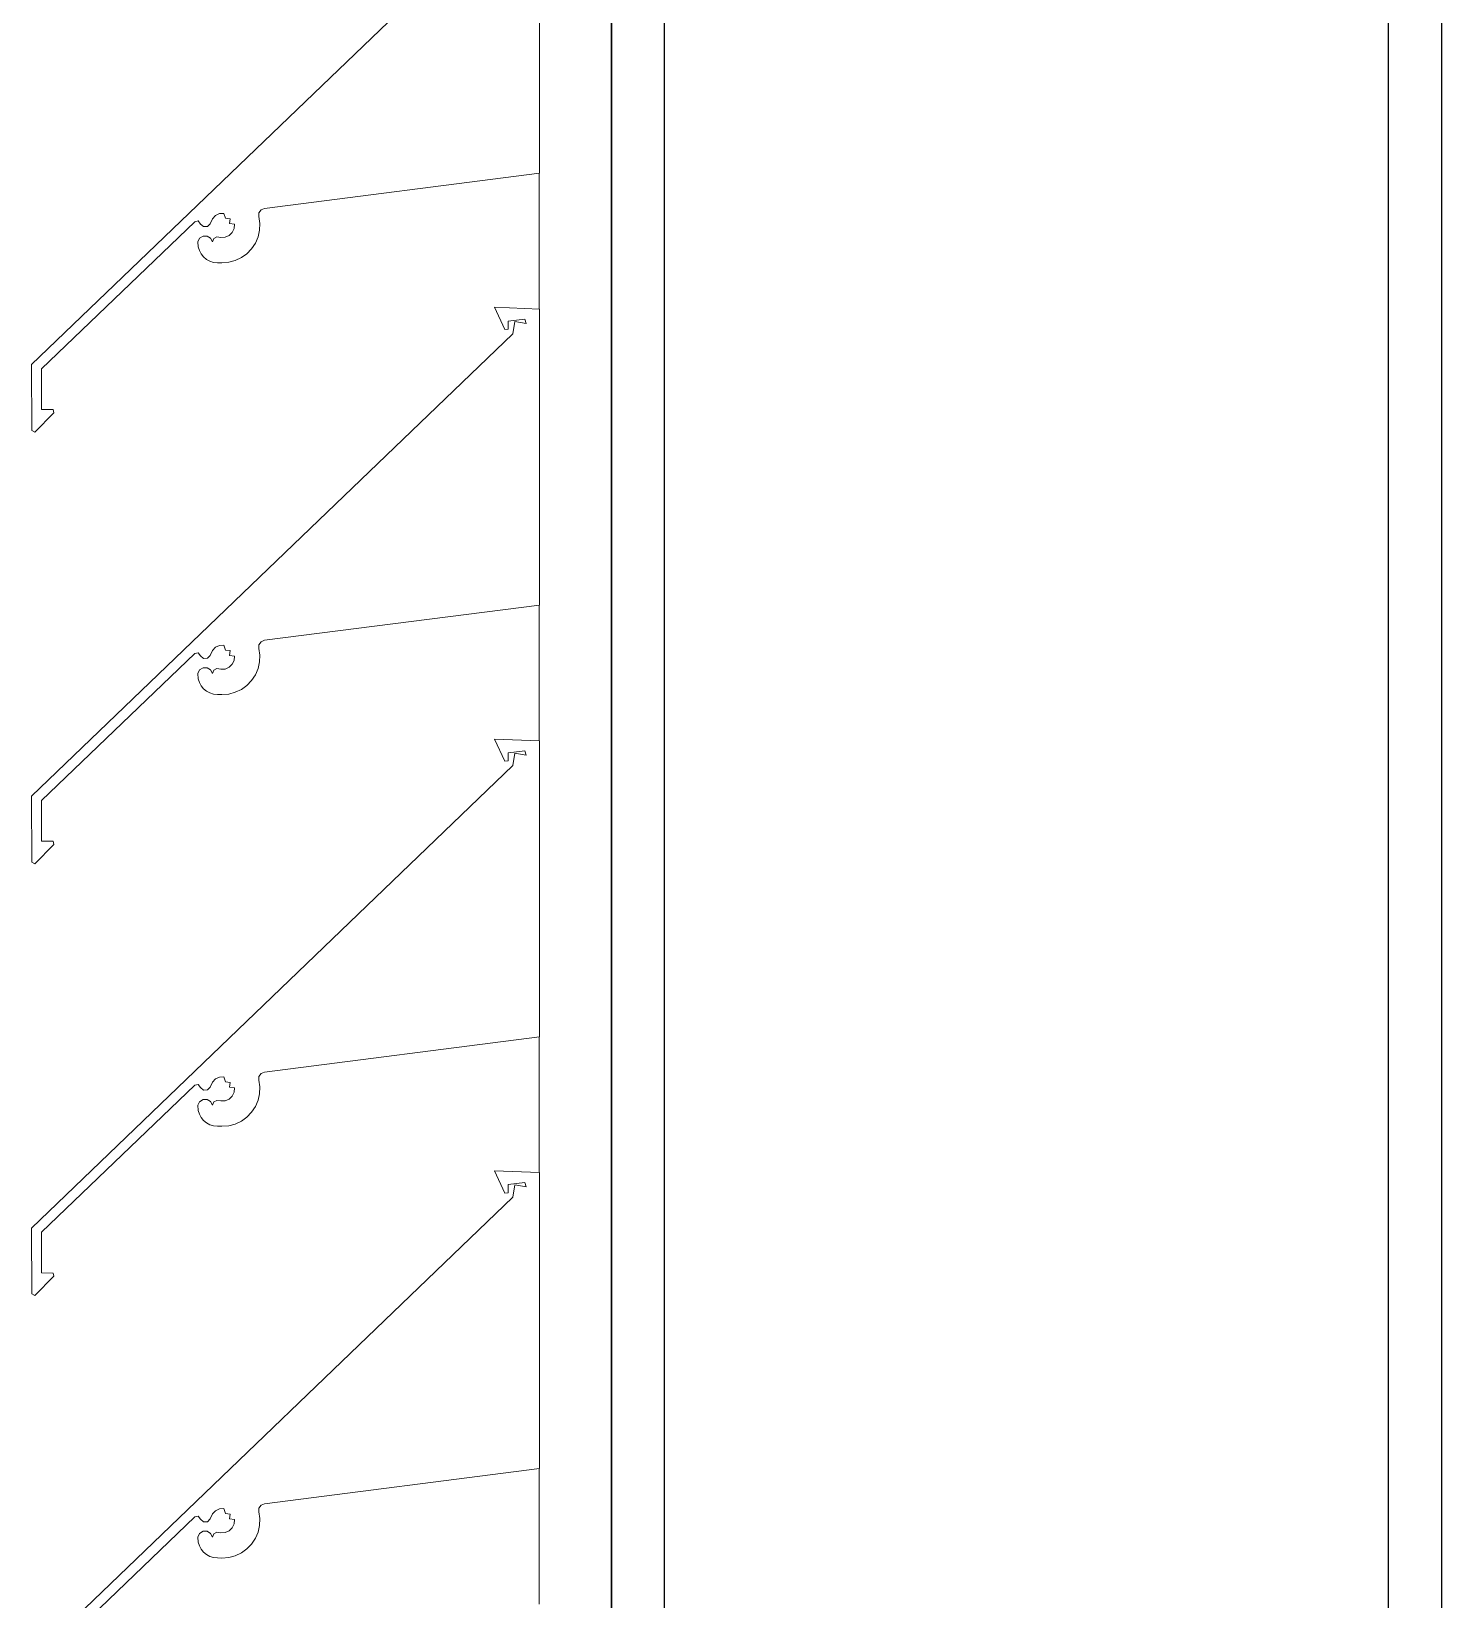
# Model space of a CAD drawing. Header units: millimetres. Extents: x -220592 to 404889, y -217665 to 38245.
# Drawn here: x 27678.1 to 27890.5, y -27958.5 to -27722.4 of the extents above; entities that cross this region are included whole.
import ezdxf

# ---------------------------------------------------------------- set-up
doc = ezdxf.new("R2010")
doc.units = ezdxf.units.MM
doc.set_wipeout_variables(frame=1)
doc.linetypes.add('XKITLINE00', pattern=[0])
for name, color, linetype in [('000 - 0_HIDE_OBJ_FRAMING_DEF_SUB_1', 7, 'Continuous'), ('000 - STRUCTURE_STEEL_FRAMING_SUB_COLOR_1', 7, 'Continuous'), ('000 - STRUCTURE_STEEL_FRAMING_SUB_COLOR_2', 7, 'Continuous'), ('000 - STRUCTURE_STEEL_FRAMING_WIPEOUT_', 7, 'Continuous')]:
    doc.layers.add(name, color=color, linetype=linetype)
doc.layers.add('Part', color=7, linetype='Continuous', lineweight=0)

# ---------------------------------------------------------------- blocks, each defined once
blk = doc.blocks.new('*A14729')
at = {"layer": 'Part', "color": 7, "linetype": 'XKITLINE00', "lineweight": 0}
for p, q in [((-171.648652, 229.556249), (-171.648652, 242.756135)), ((-172.298652, 237.206131), (-172.298652, 237.410427)), ((-172.298652, 236.556131), (-172.298652, 236.760427)), ((-172.298652, 235.906131), (-172.298652, 236.110427)), ((-172.298652, 235.256131), (-172.298652, 235.460427))]:
    blk.add_line(p, q, dxfattribs=at)
blk = doc.blocks.new('*A14783')
at = {"layer": 'Part', "color": 7, "linetype": 'XKITLINE00', "lineweight": 0}
for p, q in [((-172.298462, 237.856123), (-172.366148, 237.858745)), ((-172.366148, 237.858745), (-172.350613, 237.825258)), ((-172.298455, 237.410453), (-172.298462, 237.856123)), ((-172.34549, 237.82567), (-172.345361, 237.837861)), ((-172.345361, 237.837861), (-172.320378, 237.841001)), ((-172.335358, 237.837332), (-172.338255, 237.818789)), ((-172.335358, 237.837332), (-172.318342, 237.834428)), ((-172.320378, 237.841001), (-172.318342, 237.834428)), ((-172.338255, 237.818789), (-173.063377, 237.122543)), ((-172.350613, 237.825258), (-172.34549, 237.82567)), ((-172.712461, 237.357423), (-172.298455, 237.410453)), ((-173.048341, 237.116176), (-172.817326, 237.337579)), ((-172.817326, 237.337579), (-172.812166, 237.338671)), ((-172.812166, 237.338671), (-172.808512, 237.334044)), ((-172.808512, 237.334044), (-172.804048, 237.33019)), ((-172.798154, 237.330396), (-172.793971, 237.334553)), ((-172.793971, 237.334553), (-172.790857, 237.342126)), ((-172.790857, 237.342126), (-172.78619, 237.346913)), ((-172.78619, 237.346913), (-172.780114, 237.349703)), ((-172.780114, 237.349703), (-172.773442, 237.350125)), ((-172.773442, 237.350125), (-172.77112, 237.342735)), ((-172.77112, 237.342735), (-172.763955, 237.341791)), ((-172.763955, 237.341791), (-172.765124, 237.334731)), ((-172.765124, 237.334731), (-172.757418, 237.333625)), ((-172.720912, 237.345159), (-172.720672, 237.350681)), ((-172.719426, 237.335025), (-172.720912, 237.345159)), ((-172.720672, 237.350681), (-172.717536, 237.355233)), ((-172.719801, 237.324789), (-172.719426, 237.335025)), ((-172.717536, 237.355233), (-172.712461, 237.357423)), ((-172.810019, 237.312761), (-172.812659, 237.307287)), ((-172.804875, 237.315998), (-172.810019, 237.312761)), ((-172.798797, 237.31601), (-172.804875, 237.315998)), ((-172.804048, 237.33019), (-172.798154, 237.330396)), ((-172.793641, 237.312792), (-172.798797, 237.31601)), ((-172.790699, 237.30732), (-172.793641, 237.312792)), ((-172.788669, 237.312301), (-172.790699, 237.30732)), ((-172.783858, 237.314708), (-172.788669, 237.312301)), ((-172.77794, 237.313803), (-172.783858, 237.314708)), ((-172.77144, 237.314147), (-172.77794, 237.313803)), ((-172.765472, 237.316745), (-172.77144, 237.314147)), ((-172.76079, 237.321267), (-172.765472, 237.316745)), ((-172.757988, 237.327141), (-172.76079, 237.321267)), ((-172.757418, 237.333625), (-172.757988, 237.327141)), ((-172.726022, 237.30536), (-172.722024, 237.31479)), ((-172.722024, 237.31479), (-172.719801, 237.324789)), ((-172.812659, 237.307287), (-172.812163, 237.299517)), ((-172.812163, 237.299517), (-172.810428, 237.294021)), ((-172.810428, 237.294021), (-172.807674, 237.288958)), ((-172.807674, 237.288958), (-172.804002, 237.284515)), ((-172.747074, 237.283445), (-172.738758, 237.289423)), ((-172.738758, 237.289423), (-172.731662, 237.29681)), ((-172.731662, 237.29681), (-172.726022, 237.30536)), ((-172.804002, 237.284515), (-172.799549, 237.280857)), ((-172.799549, 237.280857), (-172.794479, 237.278117)), ((-172.794479, 237.278117), (-172.788978, 237.276398)), ((-172.788978, 237.276398), (-172.78325, 237.275762)), ((-172.78325, 237.275762), (-172.776451, 237.275664)), ((-172.776451, 237.275664), (-172.766238, 237.276449)), ((-172.766238, 237.276449), (-172.756337, 237.279072)), ((-172.756337, 237.279072), (-172.747074, 237.283445)), ((-173.063377, 237.122543), (-173.062824, 237.023392)), ((-173.047999, 237.05483), (-173.048341, 237.116176)), ((-173.030579, 237.054733), (-173.047999, 237.05483)), ((-173.029494, 237.049812), (-173.030579, 237.054733)), ((-173.058143, 237.020923), (-173.029494, 237.049812)), ((-173.062824, 237.023392), (-173.058143, 237.020923))]:
    blk.add_line(p, q, dxfattribs=at)
blk = doc.blocks.new('*A14784')
at = {"layer": 'Part', "color": 7, "linetype": 'XKITLINE00', "lineweight": 0}
for p, q in [((-172.298462, 237.206123), (-172.366148, 237.208745)), ((-172.366148, 237.208745), (-172.350613, 237.175258)), ((-172.298455, 236.760453), (-172.298462, 237.206123)), ((-172.338255, 237.168789), (-173.063377, 236.472543)), ((-172.350613, 237.175258), (-172.34549, 237.17567)), ((-172.34549, 237.17567), (-172.345361, 237.187861)), ((-172.345361, 237.187861), (-172.320378, 237.191001)), ((-172.335358, 237.187332), (-172.338255, 237.168789)), ((-172.335358, 237.187332), (-172.318342, 237.184428)), ((-172.320378, 237.191001), (-172.318342, 237.184428)), ((-172.712461, 236.707423), (-172.298455, 236.760453)), ((-172.790857, 236.692126), (-172.78619, 236.696913)), ((-172.78619, 236.696913), (-172.780114, 236.699703)), ((-172.780114, 236.699703), (-172.773442, 236.700125)), ((-172.773442, 236.700125), (-172.77112, 236.692735)), ((-172.720912, 236.695159), (-172.720672, 236.700681)), ((-172.720672, 236.700681), (-172.717536, 236.705233)), ((-172.717536, 236.705233), (-172.712461, 236.707423)), ((-173.048341, 236.466176), (-172.817326, 236.687579)), ((-172.817326, 236.687579), (-172.812166, 236.688671)), ((-172.812166, 236.688671), (-172.808512, 236.684044)), ((-172.808512, 236.684044), (-172.804048, 236.68019)), ((-172.804048, 236.68019), (-172.798154, 236.680396)), ((-172.798154, 236.680396), (-172.793971, 236.684553)), ((-172.793971, 236.684553), (-172.790857, 236.692126)), ((-172.77112, 236.692735), (-172.763955, 236.691791)), ((-172.763955, 236.691791), (-172.765124, 236.684731)), ((-172.765124, 236.684731), (-172.757418, 236.683625)), ((-172.757988, 236.677141), (-172.76079, 236.671267)), ((-172.757418, 236.683625), (-172.757988, 236.677141)), ((-172.722024, 236.66479), (-172.719801, 236.674789)), ((-172.719426, 236.685025), (-172.720912, 236.695159)), ((-172.719801, 236.674789), (-172.719426, 236.685025)), ((-172.810019, 236.662761), (-172.812659, 236.657287)), ((-172.812659, 236.657287), (-172.812163, 236.649517)), ((-172.812163, 236.649517), (-172.810428, 236.644021)), ((-172.804875, 236.665998), (-172.810019, 236.662761)), ((-172.798797, 236.66601), (-172.804875, 236.665998)), ((-172.793641, 236.662792), (-172.798797, 236.66601)), ((-172.790699, 236.65732), (-172.793641, 236.662792)), ((-172.788669, 236.662301), (-172.790699, 236.65732)), ((-172.783858, 236.664708), (-172.788669, 236.662301)), ((-172.77794, 236.663803), (-172.783858, 236.664708)), ((-172.77144, 236.664147), (-172.77794, 236.663803)), ((-172.765472, 236.666745), (-172.77144, 236.664147)), ((-172.76079, 236.671267), (-172.765472, 236.666745)), ((-172.731662, 236.64681), (-172.726022, 236.65536)), ((-172.726022, 236.65536), (-172.722024, 236.66479)), ((-172.810428, 236.644021), (-172.807674, 236.638958)), ((-172.807674, 236.638958), (-172.804002, 236.634515)), ((-172.804002, 236.634515), (-172.799549, 236.630857)), ((-172.799549, 236.630857), (-172.794479, 236.628117)), ((-172.794479, 236.628117), (-172.788978, 236.626398)), ((-172.788978, 236.626398), (-172.78325, 236.625762)), ((-172.78325, 236.625762), (-172.776451, 236.625664)), ((-172.776451, 236.625664), (-172.766238, 236.626449)), ((-172.766238, 236.626449), (-172.756337, 236.629072)), ((-172.756337, 236.629072), (-172.747074, 236.633445)), ((-172.747074, 236.633445), (-172.738758, 236.639423)), ((-172.738758, 236.639423), (-172.731662, 236.64681)), ((-173.063377, 236.472543), (-173.062824, 236.373392)), ((-173.047999, 236.40483), (-173.048341, 236.466176)), ((-173.058143, 236.370923), (-173.029494, 236.399812)), ((-173.030579, 236.404733), (-173.047999, 236.40483)), ((-173.029494, 236.399812), (-173.030579, 236.404733)), ((-173.062824, 236.373392), (-173.058143, 236.370923))]:
    blk.add_line(p, q, dxfattribs=at)
blk = doc.blocks.new('*A14785')
at = {"layer": 'Part', "color": 7, "linetype": 'XKITLINE00', "lineweight": 0}
for p, q in [((-172.298462, 236.556123), (-172.366148, 236.558745)), ((-172.366148, 236.558745), (-172.350613, 236.525258)), ((-172.298455, 236.110453), (-172.298462, 236.556123)), ((-172.34549, 236.52567), (-172.345361, 236.537861)), ((-172.345361, 236.537861), (-172.320378, 236.541001)), ((-172.335358, 236.537332), (-172.338255, 236.518789)), ((-172.335358, 236.537332), (-172.318342, 236.534428)), ((-172.320378, 236.541001), (-172.318342, 236.534428)), ((-172.338255, 236.518789), (-173.063377, 235.822543)), ((-172.350613, 236.525258), (-172.34549, 236.52567)), ((-172.712461, 236.057423), (-172.298455, 236.110453)), ((-173.048341, 235.816176), (-172.817326, 236.037579)), ((-172.817326, 236.037579), (-172.812166, 236.038671)), ((-172.812166, 236.038671), (-172.808512, 236.034044)), ((-172.793971, 236.034553), (-172.790857, 236.042126)), ((-172.790857, 236.042126), (-172.78619, 236.046913)), ((-172.78619, 236.046913), (-172.780114, 236.049703)), ((-172.780114, 236.049703), (-172.773442, 236.050125)), ((-172.773442, 236.050125), (-172.77112, 236.042735)), ((-172.77112, 236.042735), (-172.763955, 236.041791)), ((-172.763955, 236.041791), (-172.765124, 236.034731)), ((-172.720912, 236.045159), (-172.720672, 236.050681)), ((-172.719426, 236.035025), (-172.720912, 236.045159)), ((-172.720672, 236.050681), (-172.717536, 236.055233)), ((-172.717536, 236.055233), (-172.712461, 236.057423)), ((-172.810019, 236.012761), (-172.812659, 236.007287)), ((-172.804875, 236.015998), (-172.810019, 236.012761)), ((-172.808512, 236.034044), (-172.804048, 236.03019)), ((-172.798797, 236.01601), (-172.804875, 236.015998)), ((-172.804048, 236.03019), (-172.798154, 236.030396)), ((-172.793641, 236.012792), (-172.798797, 236.01601)), ((-172.798154, 236.030396), (-172.793971, 236.034553)), ((-172.790699, 236.00732), (-172.793641, 236.012792)), ((-172.788669, 236.012301), (-172.790699, 236.00732)), ((-172.783858, 236.014708), (-172.788669, 236.012301)), ((-172.77794, 236.013803), (-172.783858, 236.014708)), ((-172.77144, 236.014147), (-172.77794, 236.013803)), ((-172.765472, 236.016745), (-172.77144, 236.014147)), ((-172.76079, 236.021267), (-172.765472, 236.016745)), ((-172.765124, 236.034731), (-172.757418, 236.033625)), ((-172.757988, 236.027141), (-172.76079, 236.021267)), ((-172.757418, 236.033625), (-172.757988, 236.027141)), ((-172.726022, 236.00536), (-172.722024, 236.01479)), ((-172.722024, 236.01479), (-172.719801, 236.024789)), ((-172.719801, 236.024789), (-172.719426, 236.035025)), ((-172.812659, 236.007287), (-172.812163, 235.999517)), ((-172.812163, 235.999517), (-172.810428, 235.994021)), ((-172.810428, 235.994021), (-172.807674, 235.988958)), ((-172.807674, 235.988958), (-172.804002, 235.984515)), ((-172.747074, 235.983445), (-172.738758, 235.989423)), ((-172.738758, 235.989423), (-172.731662, 235.99681)), ((-172.731662, 235.99681), (-172.726022, 236.00536)), ((-172.804002, 235.984515), (-172.799549, 235.980857)), ((-172.799549, 235.980857), (-172.794479, 235.978117)), ((-172.794479, 235.978117), (-172.788978, 235.976398)), ((-172.788978, 235.976398), (-172.78325, 235.975762)), ((-172.78325, 235.975762), (-172.776451, 235.975664)), ((-172.776451, 235.975664), (-172.766238, 235.976449)), ((-172.766238, 235.976449), (-172.756337, 235.979072)), ((-172.756337, 235.979072), (-172.747074, 235.983445)), ((-173.063377, 235.822543), (-173.062824, 235.723392)), ((-173.047999, 235.75483), (-173.048341, 235.816176)), ((-173.030579, 235.754733), (-173.047999, 235.75483)), ((-173.029494, 235.749812), (-173.030579, 235.754733)), ((-173.058143, 235.720923), (-173.029494, 235.749812)), ((-173.062824, 235.723392), (-173.058143, 235.720923))]:
    blk.add_line(p, q, dxfattribs=at)
blk = doc.blocks.new('*A14786')
at = {"layer": 'Part', "color": 7, "linetype": 'XKITLINE00', "lineweight": 0}
for p, q in [((-172.298462, 235.906123), (-172.366148, 235.908745)), ((-172.366148, 235.908745), (-172.350613, 235.875258)), ((-172.298455, 235.460453), (-172.298462, 235.906123)), ((-172.350613, 235.875258), (-172.34549, 235.87567)), ((-172.34549, 235.87567), (-172.345361, 235.887861)), ((-172.345361, 235.887861), (-172.320378, 235.891001)), ((-172.335358, 235.887332), (-172.338255, 235.868789)), ((-172.335358, 235.887332), (-172.318342, 235.884428)), ((-172.320378, 235.891001), (-172.318342, 235.884428)), ((-172.338255, 235.868789), (-173.063377, 235.172543)), ((-172.712461, 235.407423), (-172.298455, 235.460453)), ((-172.78619, 235.396913), (-172.780114, 235.399703)), ((-172.780114, 235.399703), (-172.773442, 235.400125)), ((-172.773442, 235.400125), (-172.77112, 235.392735)), ((-172.720912, 235.395159), (-172.720672, 235.400681)), ((-172.720672, 235.400681), (-172.717536, 235.405233)), ((-172.717536, 235.405233), (-172.712461, 235.407423)), ((-173.048341, 235.166176), (-172.817326, 235.387579)), ((-172.817326, 235.387579), (-172.812166, 235.388671)), ((-172.812166, 235.388671), (-172.808512, 235.384044)), ((-172.808512, 235.384044), (-172.804048, 235.38019)), ((-172.804048, 235.38019), (-172.798154, 235.380396)), ((-172.798154, 235.380396), (-172.793971, 235.384553)), ((-172.793971, 235.384553), (-172.790857, 235.392126)), ((-172.790857, 235.392126), (-172.78619, 235.396913)), ((-172.77112, 235.392735), (-172.763955, 235.391791)), ((-172.763955, 235.391791), (-172.765124, 235.384731)), ((-172.765124, 235.384731), (-172.757418, 235.383625)), ((-172.757988, 235.377141), (-172.76079, 235.371267)), ((-172.757418, 235.383625), (-172.757988, 235.377141)), ((-172.722024, 235.36479), (-172.719801, 235.374789)), ((-172.719426, 235.385025), (-172.720912, 235.395159)), ((-172.719801, 235.374789), (-172.719426, 235.385025)), ((-172.810019, 235.362761), (-172.812659, 235.357287)), ((-172.812659, 235.357287), (-172.812163, 235.349517)), ((-172.804875, 235.365998), (-172.810019, 235.362761)), ((-172.798797, 235.36601), (-172.804875, 235.365998)), ((-172.793641, 235.362792), (-172.798797, 235.36601)), ((-172.790699, 235.35732), (-172.793641, 235.362792)), ((-172.788669, 235.362301), (-172.790699, 235.35732)), ((-172.783858, 235.364708), (-172.788669, 235.362301)), ((-172.77794, 235.363803), (-172.783858, 235.364708)), ((-172.77144, 235.364147), (-172.77794, 235.363803)), ((-172.765472, 235.366745), (-172.77144, 235.364147)), ((-172.76079, 235.371267), (-172.765472, 235.366745)), ((-172.731662, 235.34681), (-172.726022, 235.35536)), ((-172.726022, 235.35536), (-172.722024, 235.36479)), ((-172.812163, 235.349517), (-172.810428, 235.344021)), ((-172.810428, 235.344021), (-172.807674, 235.338958)), ((-172.807674, 235.338958), (-172.804002, 235.334515)), ((-172.804002, 235.334515), (-172.799549, 235.330857)), ((-172.799549, 235.330857), (-172.794479, 235.328117)), ((-172.794479, 235.328117), (-172.788978, 235.326398)), ((-172.766238, 235.326449), (-172.756337, 235.329072)), ((-172.756337, 235.329072), (-172.747074, 235.333445)), ((-172.747074, 235.333445), (-172.738758, 235.339423)), ((-172.738758, 235.339423), (-172.731662, 235.34681)), ((-172.788978, 235.326398), (-172.78325, 235.325762)), ((-172.78325, 235.325762), (-172.776451, 235.325664)), ((-172.776451, 235.325664), (-172.766238, 235.326449)), ((-173.063377, 235.172543), (-173.062824, 235.073392)), ((-173.047999, 235.10483), (-173.048341, 235.166176)), ((-173.058143, 235.070923), (-173.029494, 235.099812)), ((-173.030579, 235.104733), (-173.047999, 235.10483)), ((-173.029494, 235.099812), (-173.030579, 235.104733)), ((-173.062824, 235.073392), (-173.058143, 235.070923))]:
    blk.add_line(p, q, dxfattribs=at)
blk = doc.blocks.new('*A14736')
at = {"layer": '000 - 0_HIDE_OBJ_FRAMING_DEF_SUB_1', "color": 7, "linetype": 'XKITLINE00', "lineweight": 0}
for p, q in [((-171.153485, 242.190805), (-171.153485, 214.940805)), ((-171.073485, 214.940805), (-171.073485, 242.190805)), ((-169.983485, 214.940805), (-169.983485, 242.190805)), ((-169.903485, 218.690805), (-169.903485, 238.690805))]:
    blk.add_line(p, q, dxfattribs=at)
blk = doc.blocks.new('W-1-PP18-ST_20260402-011103_LOWER_PL')
at = {"layer": '000 - 0_HIDE_OBJ_FRAMING_DEF_SUB_1', "color": 7, "lineweight": 0, "xscale": 100, "yscale": 100, "zscale": 100}
blk.add_blockref('*A14736', (17759.3349, -35779.0805), dxfattribs=at)
blk = doc.blocks.new('*U17627')
at = {"color": 7}
blk.add_wipeout([(0, 0), (0, 125), (5746.4974, 125), (5746.4974, 0)], dxfattribs=at).dxf.layer = '000 - STRUCTURE_STEEL_FRAMING_WIPEOUT_'
at = {"layer": '000 - STRUCTURE_STEEL_FRAMING_SUB_COLOR_1', "color": 7}
for points in [[(0, 125), (0, 117), (5746.4974, 117), (5746.4974, 125)], [(0, 0), (0, 8), (5746.4974, 8), (5746.4974, 0)]]:
    blk.add_lwpolyline(points, close=True, dxfattribs=at)
at = {"layer": '000 - STRUCTURE_STEEL_FRAMING_SUB_COLOR_2', "color": 7}
blk.add_lwpolyline([(0, 0), (0, 125), (5746.4974, 125), (5746.4974, 0)], close=True, dxfattribs=at)
blk = doc.blocks.new('W-1-PP18-ST_20260402-014810LOPL_MAIN_ST')
at = {"color": 7, "rotation": 90}
blk.add_blockref('*U17627', (769, -14285), dxfattribs=at)

msp = doc.modelspace()

# ---------------------------------------------------------------- block references
at = {"color": 7, "lineweight": 0, "xscale": 100, "yscale": 100, "zscale": 100}
for name in ['*A14729', '*A14783', '*A14784', '*A14785', '*A14786']:
    msp.add_blockref(name, (44984.4833, -51484.8507), dxfattribs=at)

# ---------------------------------------------------------------- next in the draw order: block references
at = {"layer": 'Defpoints', "color": 7}
msp.add_blockref('W-1-PP18-ST_20260402-011103_LOWER_PL', (27121.4984, -15705.7702), dxfattribs=at)

# ---------------------------------------------------------------- next in the draw order: block references
msp.add_blockref('W-1-PP18-ST_20260402-014810LOPL_MAIN_ST', (27121.4984, -15705.7702), dxfattribs=at)

doc.saveas('drawing.dxf')
